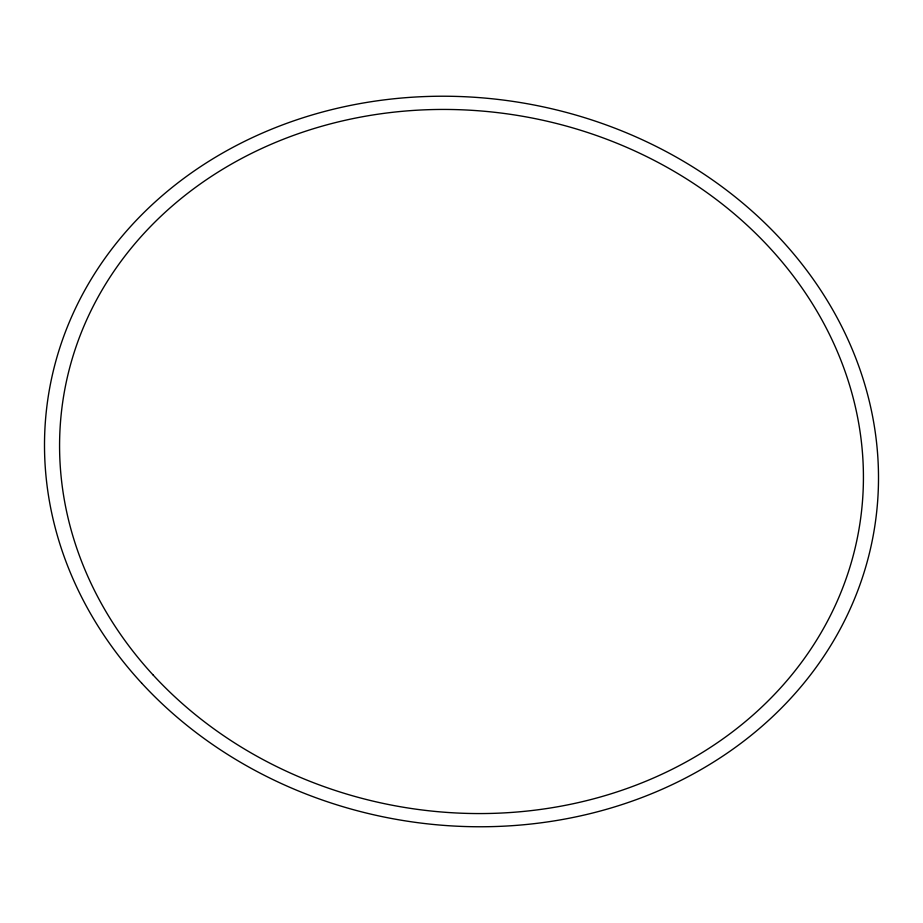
<?xml version="1.0" encoding="UTF-8"?>
<svg xmlns="http://www.w3.org/2000/svg" width="923" height="923" viewBox="0 0 923 923"><rect width="100%" height="100%" fill="white"/><g stroke="black" fill="none" stroke-linecap="round" stroke-linejoin="round"><path stroke-width="1.38" d="M141.577 683.02A418.338 363.743 9.3 0 0 853.094 602.258A418.338 363.743 9.3 0 0 389.829 99.211A418.338 363.743 9.3 0 0 141.577 683.02M153.137 675.013A403.213 350.59 9.3 0 0 838.938 597.169A403.213 350.59 9.3 0 0 392.425 112.318A403.213 350.59 9.3 0 0 153.137 675.013"/></g></svg>
